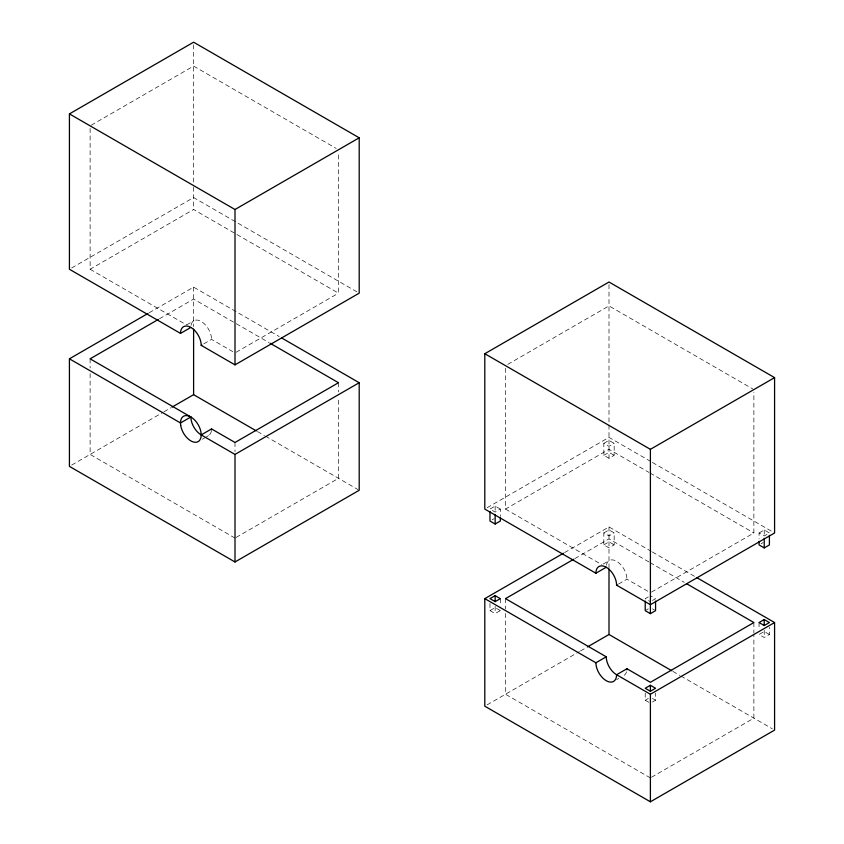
<?xml version="1.0" encoding="UTF-8"?>
<svg xmlns="http://www.w3.org/2000/svg" width="844" height="844" viewBox="0 0 844 844"><rect width="100%" height="100%" fill="white"/><g stroke="black" fill="none" stroke-linecap="round" stroke-linejoin="round"><path stroke-width="0.63" stroke-dasharray="4.22 3.17" d="M91.247 125.197L193.603 66.096L336.218 148.438M71.698 267.938L193.603 197.559L359.196 293.163M90.118 128.488L90.118 269.257L193.603 209.502L338.497 293.163L338.497 152.384M149.166 312.776L193.603 287.118L279.258 336.566M159.484 318.768L193.603 299.071L268.909 342.537M186.64 324.908L193.888 320.72M203.794 343.856L211.559 339.372L232.775 351.621M236.141 352.254L338.497 293.163M71.698 465.065L162.903 412.399M163.979 411.777L170.857 407.81M202.317 439.218L205.419 437.424M206.453 436.833L208.521 435.631M507.772 364.365L608.999 305.918L752.742 388.915M236.141 537.417L338.497 478.326L338.497 397.123M487.083 507.761L608.999 437.382L651.251 461.773M500.323 509.08L495.154 506.094L489.974 509.08L495.154 512.065L500.323 509.08L500.323 516.254M603.819 443.353L608.999 440.368L614.168 443.353L614.168 455.306L608.999 458.292L603.819 455.306L603.819 443.353L608.999 446.339L614.168 443.353M505.503 368.3L505.503 509.08L608.999 449.324L648.93 472.387M492.052 519.841L494.12 518.638M603.819 455.306L608.999 452.321L614.168 455.306M564.562 552.598L608.999 526.941L651.251 551.332M603.819 532.912L608.999 529.927L614.168 532.912L614.168 544.865L608.999 547.851L603.819 544.865L603.819 532.912L608.999 535.908L614.168 532.912M574.88 558.591L608.999 538.894L648.93 561.946M489.974 603.418L489.974 610.592L495.154 607.606L500.323 610.592L500.323 607.005M603.819 544.865L608.999 541.88L614.168 544.865M489.974 610.592L495.154 613.577L500.323 610.592M603.07 564.13L609.273 560.543M618.536 584.048L626.944 579.195L649.279 592.087M651.526 592.077L753.882 532.986L753.882 392.207M648.319 596.919L645.217 598.712L650.397 601.698M759.062 532.986L764.231 529.99L769.411 532.986L764.231 535.972L759.062 532.986L759.062 538.957M652.465 600.495L655.566 598.712L650.397 595.716M646.251 610.064L648.319 608.862M761.13 543.736L763.198 542.544M487.083 704.877L579.427 651.568M580.514 650.946L586.253 647.622M616.669 679.642L618.736 678.439M645.217 693.051L645.217 700.225L648.319 698.431M652.465 702.018L655.566 700.225L655.566 693.051M769.411 634.498L764.231 631.502L759.062 634.498L764.231 637.484L769.411 634.498L769.411 627.324M651.526 777.24L753.882 718.149L753.882 634.329M652.391 462.438L774.581 532.986M650.07 473.041L753.882 532.986M652.391 551.997L695.783 577.053M650.07 562.6L684.294 582.36M90.118 269.257L186.324 324.803M505.503 509.08L601.719 564.625M652.465 608.862L654.533 610.064M257.494 431.558L264.415 435.557M265.48 436.169L358.056 489.615M672.879 671.381L679.8 675.369M680.865 675.991L772.302 728.783M652.465 698.431L655.566 700.225M645.217 700.225L650.397 703.21M235.001 538.082L90.118 454.42L90.118 373.227M650.397 777.904L505.503 694.243L505.503 610.434M764.231 529.99L764.231 537.164M764.231 630.31L764.231 637.484M759.062 622.545L759.062 628.516M753.882 622.545L753.882 633.021M608.999 284.66L608.999 458.292M608.999 526.941L608.999 567.706M505.503 598.639L505.503 609.115M500.323 598.639L500.323 605.813M495.154 506.094L495.154 513.268M495.154 606.414L495.154 613.577M338.497 382.722L338.497 391.89M235.001 442.478L235.001 451.645M193.603 44.837L193.603 185.828M193.603 187.136L193.603 209.502M193.603 287.118L193.603 326.575M90.118 358.816L90.118 367.984M191.029 325.351A14.633 8.451 60 0 1 202.149 322.039A14.633 8.451 60 0 1 211.559 339.372M211.38 431.01A14.633 8.451 60 0 1 206.864 436.232M626.543 671.813A14.633 8.451 60 0 1 622.26 676.055M606.414 565.163A14.633 8.451 60 0 1 617.534 561.861A14.633 8.451 60 0 1 626.944 579.195"/><path stroke-width="1.27" d="M69.419 113.898L193.603 42.2L359.196 137.804L359.196 293.163L235.001 364.861L201.21 345.344A14.633 8.451 60 0 0 190.86 327.419L180.51 333.401L69.419 269.257L69.419 113.898L235.001 209.502L359.196 137.804M281.537 337.885L359.196 382.722L359.196 490.28L235.001 561.977L69.419 466.373L69.419 358.816L148.027 313.43M158.355 319.422L90.118 358.816L190.86 416.989A14.633 8.451 60 0 0 201.21 434.913L235.001 454.42L359.196 382.722M201.21 345.344L201.853 344.974M171.997 407.146L193.603 394.675L256.354 430.904M190.86 416.989L180.51 422.96L69.419 358.816M201.21 434.913L211.559 428.931L235.001 442.478L338.497 382.722L270.048 343.202M484.804 353.72L608.999 282.023L774.581 377.627L774.581 532.986L650.397 604.684L616.595 585.166A14.633 8.451 60 0 0 606.245 567.242L595.896 573.224L484.804 509.08L484.804 353.72L650.397 449.324L774.581 377.627M489.974 511.475L489.974 521.033L495.154 524.018L500.323 521.033L500.323 517.446M696.933 577.707L774.581 622.545L774.581 730.102L650.397 801.8L484.804 706.196L484.804 598.639L563.423 553.253M495.154 595.653L489.974 598.639L495.154 601.635L500.323 598.639L495.154 595.653L495.154 601.635M573.741 559.245L505.503 598.639L606.245 656.801A14.633 8.451 60 0 0 617.523 675.221M616.595 585.166L617.238 584.797M587.382 646.968L608.999 634.498L671.74 670.727M645.217 601.097L645.217 610.655L650.397 613.651L655.566 610.655L655.566 601.097M759.062 541.342L759.062 544.929L764.231 547.914L769.411 544.929L769.411 535.37M484.804 598.639L595.896 662.783L606.245 656.801M595.896 662.783A14.633 8.451 60 0 0 606.245 680.707A14.633 8.451 60 0 0 616.595 674.736L626.944 668.754L650.397 682.3L753.882 622.545L686.573 583.679M650.397 685.286L645.217 688.271L650.397 691.257L655.566 688.271L650.397 685.286L650.397 691.257M764.231 619.559L759.062 622.545L764.231 625.531L769.411 622.545L764.231 619.559L764.231 625.531M616.595 674.736L650.397 694.243L774.581 622.545M764.231 538.356L764.231 547.914M650.397 449.324L650.397 613.651M650.397 694.243L650.397 801.8M608.999 569.014L608.999 634.498M495.154 514.46L495.154 524.018M235.001 209.502L235.001 364.861M235.001 454.42L235.001 561.977M193.603 329.192L193.603 394.675M180.51 333.401A14.633 8.451 60 0 1 190.86 327.419M211.559 428.931A14.633 8.451 60 0 1 211.517 429.986M626.944 668.754A14.633 8.451 60 0 1 626.902 669.809M595.896 573.224A14.633 8.451 60 0 1 606.245 567.242M180.69 425.334A14.633 8.451 60 0 0 197.633 441.876A14.633 8.451 60 0 0 194.236 419.595A14.633 8.451 60 0 0 180.69 425.334"/></g></svg>
